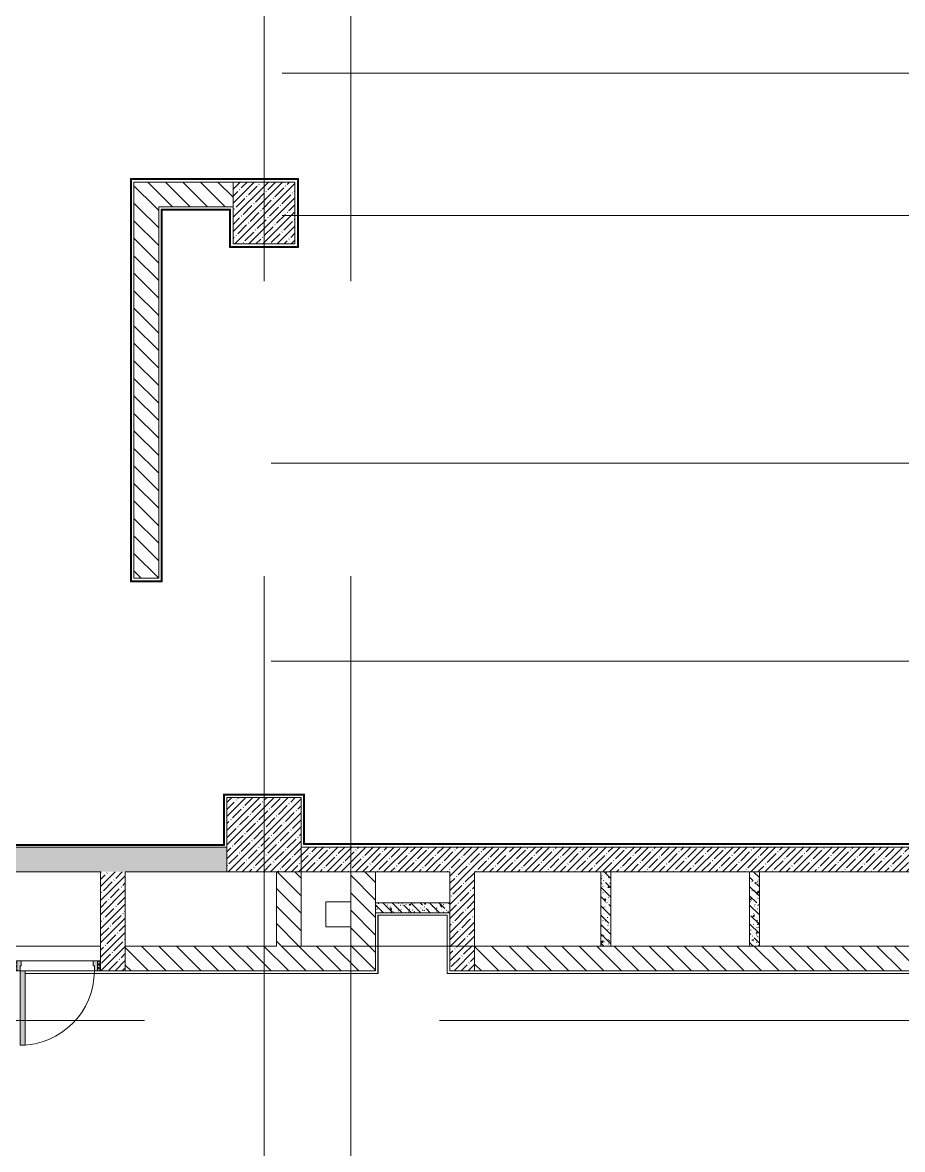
# Model space of a CAD drawing. Header units: millimetres. Extents: x -7229 to 200285, y -8553 to 29000.
# Drawn here: x 154666 to 161771, y 9458 to 18558 of the extents above; entities that cross this region are included whole.
import ezdxf

# ---------------------------------------------------------------- set-up
doc = ezdxf.new("R2010")
doc.units = ezdxf.units.MM
doc.linetypes.add('Осевая', pattern=[15875, 3175, -2381.25, 7937.5, -2381.25])
for name, color, linetype, lineweight, true_color in [('A-DOOR-5', 7, 'Continuous', 9, 0xaaaaaa), ('A-DOOR-6', 7, 'Continuous', 9, 0xe2e2e2), ('A-DOOR-FRAM-4', 7, 'Continuous', 9, 0xe2e2e2), ('A-DOOR-FRAM-5', 7, 'Continuous', 9, 0xaaaaaa), ('A-FLOR-3', 7, 'Continuous', 9, 0xaaaaaa), ('I-WALL-8', 7, 'Continuous', 9, 0x787878)]:
    doc.layers.add(name, color=color, linetype=linetype, lineweight=lineweight, true_color=true_color)
for name, color, linetype, lineweight in [('A-WALL-4', 7, 'Continuous', 13), ('I-WALL-7', 7, 'Continuous', 9), ('S-COLS-2', 7, 'Continuous', 9), ('Оси-2', 7, 'Осевая', 9)]:
    doc.layers.add(name, color=color, linetype=linetype, lineweight=lineweight)
pattern_1 = [(45, (96155.96, 0), (-57.02463, 57.02463), []), (45, (96212.986, 0), (-57.02463, 57.02463), [100.806, -20.161, 3.353, -16.808])]
pattern_2 = [(135, (96155.96, 0), (-75.43415, -75.43415), [106.68, -17.78, 3.556, -17.78]), (135, (96155.96, 75.39), (-75.43415, -75.43415), []), (50, (96155.96, 0), (127.52922, -11.15758), [13.335, -146.685]), (355, (96155.96, 0), (-24.66966, 133.74002), [10.668, -117.348]), (100.451, (96166.59, -0.93), (102.85973, 122.58178), [11.333, -124.663]), (46.184, (96155.96, 35.56), (189.75516, -29.43036), [20.002, -220.027]), (96.636, (96171.77, 33.1), (166.1822, 173.1996), [17, -186.995]), (351.184, (96155.96, 35.56), (166.18393, 173.1976), [16.002, -176.022]), (21, (96173.74, 26.67), (106.13027, -71.58603), [13.335, -146.685]), (326, (96173.74, 26.67), (43.26188, 128.93175), [10.668, -117.348]), (71.451, (96182.58, 20.7), (149.39198, 57.34505), [11.333, -124.663]), (37.5, (96155.96, 0), (2.162228, 59.188357), [3.353, -112.573, 3.353, -115.773, -117.792]), (37.5, (96155.96, 0), (2.162228, 59.188357), [-235.052, 3.353, -114.44]), (7.5, (96155.96, 0), (46.77386, 70.12615), [3.353, -64.567, 3.353, -109.906, -44.894]), (7.5, (96155.96, 0), (46.77386, 70.12615), [-181.178, 3.353, -41.542]), (327.5, (96116.31, 0), (94.91367, -4.010093), [3.353, -41.097, 3.353, -135.331, -184.023]), (327.5, (96116.31, 0), (94.91367, -4.010093), [-183.134, 3.353, -180.67]), (317.5, (96098.53, 0), (103.69057, 17.79882), [3.353, -54.432, 3.353, -88.748, -130.683]), (317.5, (96098.53, 0), (103.69057, 17.79882), [-149.885, 3.353, -127.33])]
pattern_3 = [(135, (96155.96, 0), (-70.71068, -70.71068), [])]

# ---------------------------------------------------------------- blocks, each defined once
blk = doc.blocks.new('BSC_Колонна _Прямоугольная - 600х600-V153-План монтажа зашивок 1 этажа  в осях 12-23 лист 1')
at = {"layer": 'S-COLS-2'}
h = blk.add_hatch(dxfattribs=at)
h.set_pattern_fill('FP_147', color=256, style=0, pattern_type=2)
h.set_pattern_definition([(45, (-60460, -12000), (-57.02463, 57.02463), []), (45, (-60402.975, -12000), (-57.02463, 57.02463), [100.806, -20.161, 3.353, -16.808])])
h.paths.add_polyline_path([(208, -300), (300, -300), (300, 300), (-300, 300), (-300, -300), (-276.1, -300)])
for p, q in [((300, 300), (-300, 300)), ((-300, 300), (-300, -300)), ((300, -300), (300, 300)), ((-300, -300), (300, -300))]:
    blk.add_line(p, q, dxfattribs=at)
blk = doc.blocks.new('110_Дверь_СКБ_1Ст - д-18 700x2100h_Технический шкаф ЭОМ и СС-V173-План монтажа зашивок 1 этажа  в осях 12-23 лист 1')
at = {"layer": 'A-DOOR-5'}
h = blk.add_hatch(dxfattribs=at)
h.set_pattern_fill('FP_77', color=256, style=0, pattern_type=2)
h.set_pattern_definition([(135, (1951.41, 164.685), (-14.14214, -14.14214), []), (225, (1951.41, 164.685), (14.14214, -14.14214), [])])
h.paths.add_polyline_path([(337.5, 100), (337.5, 20), (362.5, 20), (362.5, 100)])
at = {"layer": 'A-DOOR-6'}
h = blk.add_hatch(color=256, dxfattribs=at)
h.paths.add_polyline_path([(312.5, 100), (312.5, 60), (302.5, 60), (302.5, 20), (337.5, 20), (337.5, 100), (322.5, 100)])
h.paths.add_polyline_path([(-287.5, 100), (-312.5, 100), (-312.5, 20), (-277.5, 20), (-277.5, 60), (-287.5, 60)])
at = {"layer": 'A-DOOR-FRAM-4'}
blk.add_hatch(color=256, dxfattribs=at).paths.add_polyline_path([(312.5, 700), (272.5, 700), (272.5, 100), (312.5, 100), (312.5, 120)])
at = {"layer": 'A-DOOR-FRAM-5'}
h = blk.add_hatch(dxfattribs=at)
h.set_pattern_fill('FP_78', color=256, style=0, pattern_type=2)
h.set_pattern_definition([(45, (-171.384, 164.685), (-14.1421, 14.1421), []), (135, (-171.384, 164.685), (-14.1421, -14.1421), [])])
h.paths.add_polyline_path([(-337.5, 100), (-337.5, 20), (-312.5, 20), (-312.5, 100)])
at = {"layer": 'A-DOOR-5'}
for p, q in [((312.5, 700), (272.5, 700)), ((272.5, 700), (272.5, 100)), ((312.5, 100), (312.5, 700)), ((272.5, 100), (312.5, 100))]:
    blk.add_line(p, q, dxfattribs=at)
blk.add_arc((312.5, 100), 600, 90, 180, dxfattribs=at)
at = {"layer": 'A-DOOR-FRAM-5'}
for p, q in [((-312.5, 100), (-337.5, 100)), ((-337.5, 100), (-337.5, 20)), ((-287.5, 100), (-312.5, 100)), ((-312.5, 100), (-312.5, 20)), ((-312.5, 20), (-312.5, 100)), ((-287.5, 60), (-287.5, 100)), ((-287.5, 100), (272.5, 100)), ((312.5, 100), (312.5, 60)), ((337.5, 100), (312.5, 100)), ((337.5, 20), (337.5, 100)), ((362.5, 100), (337.5, 100)), ((337.5, 100), (337.5, 20)), ((362.5, 20), (362.5, 100)), ((-337.5, 20), (-312.5, 20)), ((-312.5, 20), (-277.5, 20)), ((-277.5, 60), (-287.5, 60)), ((-277.5, 20), (-277.5, 60)), ((302.5, 20), (-277.5, 20)), ((312.5, 60), (302.5, 60)), ((302.5, 60), (302.5, 20)), ((302.5, 20), (337.5, 20)), ((337.5, 20), (362.5, 20))]:
    blk.add_line(p, q, dxfattribs=at)
blk = doc.blocks.new('BSC_Колонна _Прямоугольная - 500х500-V180-План монтажа зашивок 1 этажа  в осях 12-23 лист 1')
at = {"layer": 'S-COLS-2'}
h = blk.add_hatch(dxfattribs=at)
h.set_pattern_fill('FP_168', color=256, style=0, pattern_type=2)
h.set_pattern_definition([(45, (-60460, -17020), (-57.02463, 57.02463), []), (45, (-60402.975, -17020), (-57.02463, 57.02463), [100.806, -20.161, 3.353, -16.808])])
h.paths.add_polyline_path([(248.8, -250), (250, -250), (250, 250), (-250, 250), (-250, -250), (188.7, -250)])
for p, q in [((250, 250), (-250, 250)), ((-250, 250), (-250, -250)), ((250, -250), (250, 250)), ((-250, -250), (250, -250))]:
    blk.add_line(p, q, dxfattribs=at)

msp = doc.modelspace()

# ---------------------------------------------------------------- hatches: boundary and pattern name
at = {"layer": 'I-WALL-7'}
h = msp.add_hatch(dxfattribs=at)
h.set_pattern_fill('FP_136', color=256, style=0, pattern_type=2)
h.set_pattern_definition(pattern_3)
h.paths.add_polyline_path([(156339.9, 17070), (156366, 17070), (156366, 17270), (155566, 17270), (155566, 17070), (156326, 17070)])
h = msp.add_hatch(dxfattribs=at)
h.set_pattern_fill('FP_136', color=256, style=0, pattern_type=2)
h.set_pattern_definition(pattern_3)
h.paths.add_polyline_path([(155566, 14070), (155766, 14070), (155766, 17070), (155566, 17070), (155566, 14073.4)])
h = msp.add_hatch(dxfattribs=at)
h.set_pattern_fill('FP_117', color=256, style=0, pattern_type=2)
h.set_pattern_definition(pattern_1)
h.paths.add_polyline_path([(155296, 11700), (156316, 11700), (156316, 11900), (150916, 11900), (150916, 11700), (154888.9, 11700)])
h.paths.add_polyline_path([(149466, 11700), (150316, 11700), (150316, 11900), (147866, 11900), (147866, 11700), (149084.9, 11700)])
h = msp.add_hatch(dxfattribs=at)
h.set_pattern_fill('FP_117', color=256, style=0, pattern_type=2)
h.set_pattern_definition(pattern_1)
h.paths.add_polyline_path([(159336, 11700), (162316, 11700), (162316, 11900), (156916, 11900), (156916, 11700), (158316, 11700)])
h = msp.add_hatch(dxfattribs=at)
h.set_pattern_fill('FP_117', color=256, style=0, pattern_type=2)
h.set_pattern_definition(pattern_1)
h.paths.add_polyline_path([(155296, 10900), (155496, 10900), (155496, 11700), (155296, 11700), (155296, 10980)])
h = msp.add_hatch(dxfattribs=at)
h.set_pattern_fill('FP_136', color=256, style=0, pattern_type=2)
h.set_pattern_definition(pattern_3)
h.paths.add_polyline_path([(156716, 11100), (156916, 11100), (156916, 11700), (156716, 11700), (156716, 11166.7)])
h = msp.add_hatch(dxfattribs=at)
h.set_pattern_fill('FP_136', color=256, style=0, pattern_type=2)
h.set_pattern_definition(pattern_3)
h.paths.add_polyline_path([(157516, 11100), (157516, 11700), (157316, 11700), (157316, 11100), (157459.6, 11100)])
h = msp.add_hatch(dxfattribs=at)
h.set_pattern_fill('FP_117', color=256, style=0, pattern_type=2)
h.set_pattern_definition(pattern_1)
h.paths.add_polyline_path([(158316, 10900), (158316, 11700), (158116, 11700), (158116, 10900)])
h = msp.add_hatch(dxfattribs=at)
h.set_pattern_fill('FP_136', color=256, style=0, pattern_type=2)
h.set_pattern_definition(pattern_3)
h.paths.add_polyline_path([(157462.1, 10900), (157516, 10900), (157516, 11100), (155496, 11100), (155496, 10900), (157452.7, 10900)])
h = msp.add_hatch(dxfattribs=at)
h.set_pattern_fill('FP_136', color=256, style=0, pattern_type=2)
h.set_pattern_definition(pattern_3)
h.paths.add_polyline_path([(169398.9, 10900), (169696, 10900), (169696, 11100), (169085.8, 11100), (169085.8, 10900), (169115.8, 10900)])
h.paths.add_polyline_path([(165804.8, 10900), (168135.8, 10900), (168135.8, 11100), (165774.8, 11100), (165774.8, 10900)])
h.paths.add_polyline_path([(163594.9, 10900), (164824.8, 10900), (164824.8, 11100), (162916, 11100), (162916, 10900), (163039, 10900)])
h.paths.add_polyline_path([(158316, 10900), (162716, 10900), (162716, 11100), (158316, 11100), (158316, 11055.8)])
at = {"layer": 'I-WALL-8'}
h = msp.add_hatch(dxfattribs=at)
h.set_pattern_fill('FP_138', color=256, style=0, pattern_type=2)
h.set_pattern_definition(pattern_2)
h.paths.add_polyline_path([(159336, 11100), (159416, 11100), (159416, 11700), (159336, 11700), (159336, 11457)])
h = msp.add_hatch(dxfattribs=at)
h.set_pattern_fill('FP_138', color=256, style=0, pattern_type=2)
h.set_pattern_definition(pattern_2)
h.paths.add_polyline_path([(160616, 11100), (160616, 11700), (160536, 11700), (160536, 11100)])
h = msp.add_hatch(dxfattribs=at)
h.set_pattern_fill('FP_138', color=256, style=0, pattern_type=2)
h.set_pattern_definition(pattern_2)
h.paths.add_polyline_path([(157536, 11370), (158116, 11370), (158116, 11450), (157516, 11450), (157516, 11370)])

# ---------------------------------------------------------------- linework, layer by layer
at = {"layer": 'A-FLOR-3'}
for p, q in [((157116, 11457), (157316, 11457)), ((157116, 11257), (157116, 11457)), ((158096, 11350), (157536, 11350)), ((157536, 11350), (157536, 10880)), ((158096, 10880), (158096, 11350)), ((157316, 11257), (157116, 11257)), ((155296, 10880), (154686, 10880))]:
    msp.add_line(p, q, dxfattribs=at)
at = {"layer": 'A-WALL-4'}
for p, q in [((156296, 11920), (156296, 11921)), ((157516, 11700), (157316, 11700)), ((159416, 11700), (159336, 11700)), ((160616, 11700), (160536, 11700)), ((157516, 11450), (157516, 11370)), ((158116, 11370), (158116, 11450)), ((155496, 11100), (155496, 10900)), ((159336, 11100), (159416, 11100)), ((160536, 11100), (160616, 11100))]:
    msp.add_line(p, q, dxfattribs=at)
at = {"layer": 'I-WALL-7'}
for p, q in [((156894, 17298), (155538, 17298)), ((155538, 17298), (155538, 14042)), ((156894, 16742), (156894, 17298)), ((155546, 17290), (156886, 17290)), ((155546, 14050), (155546, 17290)), ((156366, 17270), (155566, 17270)), ((155566, 17270), (155566, 14070)), ((156886, 17290), (156886, 16750)), ((155766, 17070), (156366, 17070)), ((155766, 14070), (155766, 17070)), ((155786, 17050), (155786, 14050)), ((156346, 17050), (155786, 17050)), ((155794, 14042), (155794, 17042)), ((155794, 17042), (156338, 17042)), ((156338, 17042), (156338, 16742)), ((156346, 16750), (156346, 17050)), ((156886, 16750), (156346, 16750)), ((156338, 16742), (156894, 16742)), ((155538, 14042), (155794, 14042)), ((155786, 14050), (155546, 14050)), ((155566, 14070), (155766, 14070)), ((156288, 12328), (156288, 11920)), ((156944, 12328), (156288, 12328)), ((156296, 11913), (156296, 12320)), ((156296, 12320), (156936, 12320)), ((156936, 12320), (156936, 11920)), ((156944, 11928), (156944, 12328)), ((162288, 11928), (156944, 11928)), ((156316, 11900), (153706, 11900)), ((156296, 11921), (153734, 11921)), ((153734, 11913), (156296, 11913)), ((156288, 11920), (156296, 11920)), ((162316, 11900), (156916, 11900)), ((156936, 11920), (162296, 11920)), ((154495.2, 11700), (155296, 11700)), ((155296, 11700), (155296, 10980)), ((155496, 11700), (156316, 11700)), ((155496, 11100), (155496, 11700)), ((156716, 11700), (156716, 11100)), ((156916, 11100), (156916, 11700)), ((156916, 11700), (157316, 11700)), ((157316, 11700), (157316, 11100)), ((157516, 11450), (157516, 11700)), ((157516, 11700), (158116, 11700)), ((158116, 11700), (158116, 11450)), ((158316, 11700), (159336, 11700)), ((158316, 10900), (158316, 11700)), ((159336, 11700), (159336, 11100)), ((159416, 11100), (159416, 11700)), ((159416, 11700), (160536, 11700)), ((160536, 11700), (160536, 11100)), ((160616, 11100), (160616, 11700)), ((160616, 11700), (162316, 11700)), ((158116, 11450), (157516, 11450)), ((157516, 10900), (157516, 11370)), ((157516, 11370), (158116, 11370)), ((157537, 11349), (158095, 11349)), ((157537, 10879), (157537, 11349)), ((158095, 11349), (158095, 10879)), ((158116, 11370), (158116, 10900)), ((154495.2, 11100), (155296, 11100)), ((156716, 11100), (155496, 11100)), ((157316, 11100), (156916, 11100)), ((159336, 11100), (158316, 11100)), ((160536, 11100), (159416, 11100)), ((162716, 11100), (160616, 11100)), ((155296, 10900), (157516, 10900)), ((157536, 10880), (155296, 10880)), ((155296, 10880), (155296, 10879)), ((155296, 10879), (157537, 10879)), ((158095, 10879), (164824.8, 10879)), ((164824.8, 10880), (158096, 10880)), ((158116, 10900), (164794.8, 10900))]:
    msp.add_line(p, q, dxfattribs=at)
at = {"layer": 'Оси-2'}
for p, q in [((156616, 593.7), (156616, 24898.1)), ((157316, 593.7), (157316, 24898.1)), ((135332.1, 18150), (178356, 18150)), ((135332.1, 17000), (178356, 17000)), ((135242.6, 15000), (177756, 15000)), ((135242.6, 13400), (177756, 13400)), ((135332.1, 11100), (178356, 11100)), ((136602.1, 10500), (178356, 10500))]:
    msp.add_line(p, q, dxfattribs=at)

# ---------------------------------------------------------------- block references
at = {"layer": 'A-DOOR-5', "rotation": 180}
msp.add_blockref('110_Дверь_СКБ_1Ст - д-18 700x2100h_Технический шкаф ЭОМ и СС-V173-План монтажа зашивок 1 этажа  в осях 12-23 лист 1', (154958.5, 11000), dxfattribs=at)
at = {"layer": 'S-COLS-2'}
for name, p in [('BSC_Колонна _Прямоугольная - 500х500-V180-План монтажа зашивок 1 этажа  в осях 12-23 лист 1', (156616, 17020)), ('BSC_Колонна _Прямоугольная - 600х600-V153-План монтажа зашивок 1 этажа  в осях 12-23 лист 1', (156616, 12000))]:
    msp.add_blockref(name, p, dxfattribs=at)

doc.saveas('drawing.dxf')
